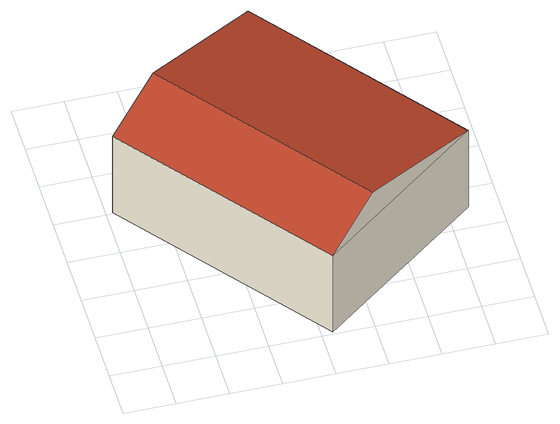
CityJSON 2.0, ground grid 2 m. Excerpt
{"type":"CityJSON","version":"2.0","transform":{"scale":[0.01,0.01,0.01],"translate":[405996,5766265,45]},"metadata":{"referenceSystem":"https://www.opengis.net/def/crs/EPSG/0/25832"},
"CityObjects":{
"building1":{"type":"Building","attributes":{"Gemeindeschluessel":"05515000","Geometrietyp2DReferenz":"3000","function":"31001_2500","roofType":"3100","measuredHeight":5.29},"address":[{"country":"Germany","locality":"Münster","thoroughfareNumber":"67","thoroughfareName":"Am Hangkamp"}],"geometry":[{"type":"Solid","lod":"2","boundaries":[[[[0,1,2,3]],[[4,5,1,0]],[[6,7,5,4]],[[3,2,7,6]],[[0,8,4]],[[6,9,3]],[[3,9,8,0]],[[4,8,9,6]],[[1,5,7,2]]]],"semantics":{"surfaces":[{"type":"WallSurface"},{"type":"RoofSurface"},{"type":"GroundSurface"}],"values":[[0,0,0,0,0,0,1,1,2]]}}]}
},
"vertices":[
[24,806,491],[24,806,98],[643,9,98],[643,9,491],[664,1302,491],[664,1302,98],[1282,505,491],[1282,505,98],[215,954,626],[833,157,626]
]}
